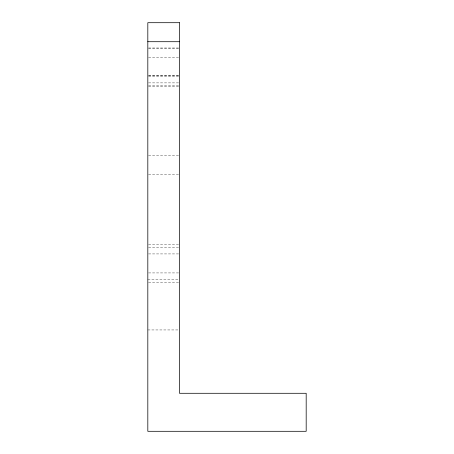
<?xml version="1.0" encoding="UTF-8"?>
<svg xmlns="http://www.w3.org/2000/svg" width="454" height="454" viewBox="0 0 454 454"><rect width="100%" height="100%" fill="white"/><g stroke="black" fill="none" stroke-linecap="round" stroke-linejoin="round"><path stroke-width="0.34" stroke-dasharray="2.27 1.7" d="M148.52 48.039L179.489 48.039M148.52 48.118L179.489 48.118M148.52 57.545L178.785 57.545M148.52 75.273L178.785 75.273M148.52 75.341L178.785 75.341M148.52 76.544L178.785 76.544M148.52 82.883L179.489 82.883M148.52 85.971L179.489 85.971M148.52 86.05L179.489 86.05M148.52 155.733L178.785 155.733M148.52 174.739L178.785 174.739M148.52 244.422L179.489 244.422M148.52 247.589L179.489 247.589M148.52 253.922L178.785 253.922M148.52 272.928L178.785 272.928M147.817 279.261L178.785 279.261M148.52 282.428L179.489 282.428M147.817 329.945L178.785 329.945"/><path stroke-width="0.68" d="M147.817 41.706L179.489 41.706M179.489 22.7L147.817 22.7L147.817 431.3L306.183 431.3L306.183 393.289L179.489 393.289L179.489 22.7"/></g></svg>
